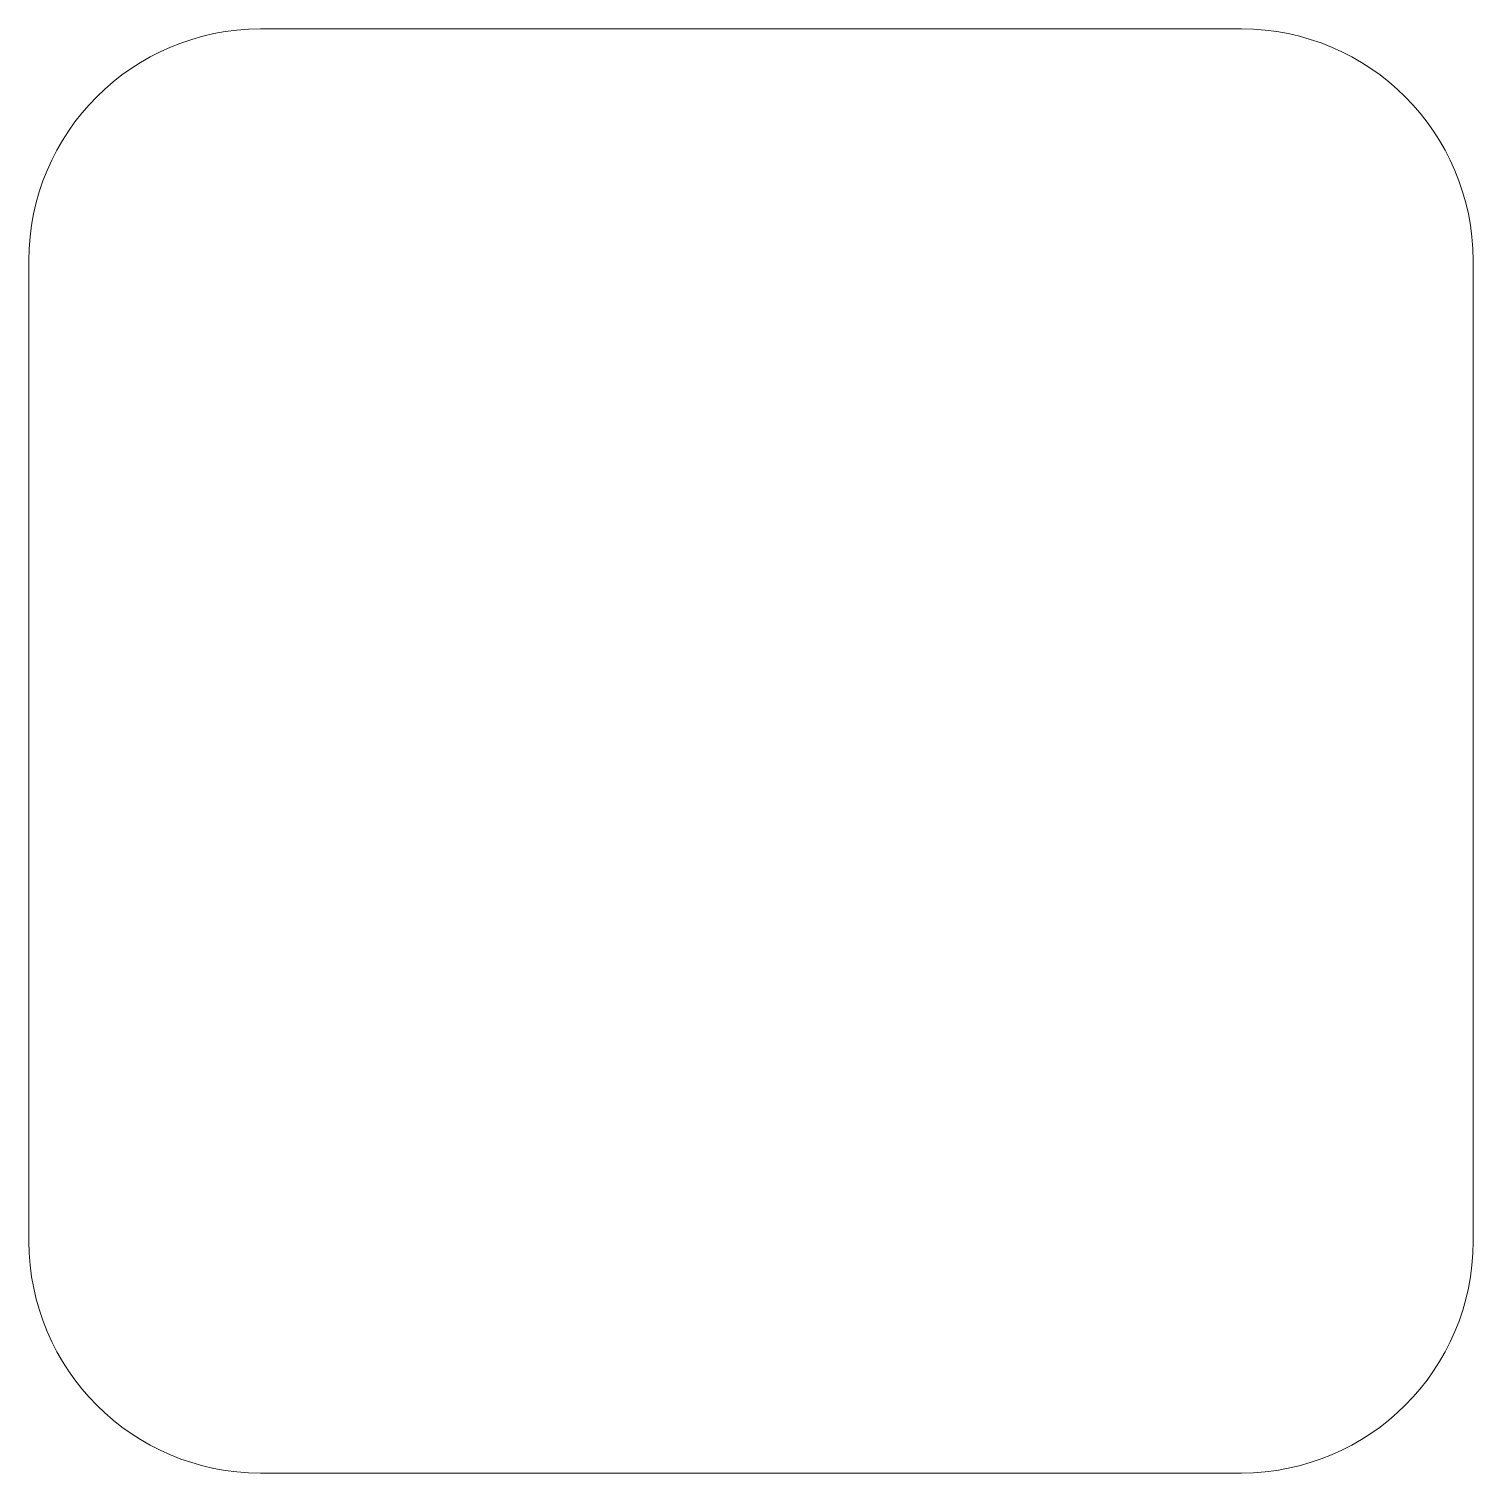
# Model space of a CAD drawing. Header units: inches. Extents: x 0.56 to 7.65, y 0.55 to 7.64.
import ezdxf

# ---------------------------------------------------------------- set-up
doc = ezdxf.new("R2010")
doc.units = ezdxf.units.IN
doc.header["$MEASUREMENT"] = 0
doc.layers.add('Laser-Vector_Cut', color=1, linetype='Continuous', lineweight=0)

msp = doc.modelspace()

# ---------------------------------------------------------------- linework, layer by layer
at = {"layer": 'Laser-Vector_Cut'}
for p, q in [((6.5112, 7.6412), (1.6971, 7.6408)), ((0.56, 6.5042), (0.5603, 1.6902)), ((7.6481, 1.69), (7.6477, 6.504)), ((1.6969, 0.553), (6.511, 0.5534))]:
    msp.add_line(p, q, dxfattribs=at)
for centre, start, end in [((1.6974, 6.5034), 90.01496, 179.95636), ((6.5103, 6.5037), 0.01496, 89.95636), ((1.6978, 1.6905), 180.01496, 269.95636), ((6.5107, 1.6909), 270.01496, 359.95636)]:
    msp.add_arc(centre, 1.1375, start, end, dxfattribs=at)

doc.saveas('drawing.dxf')
